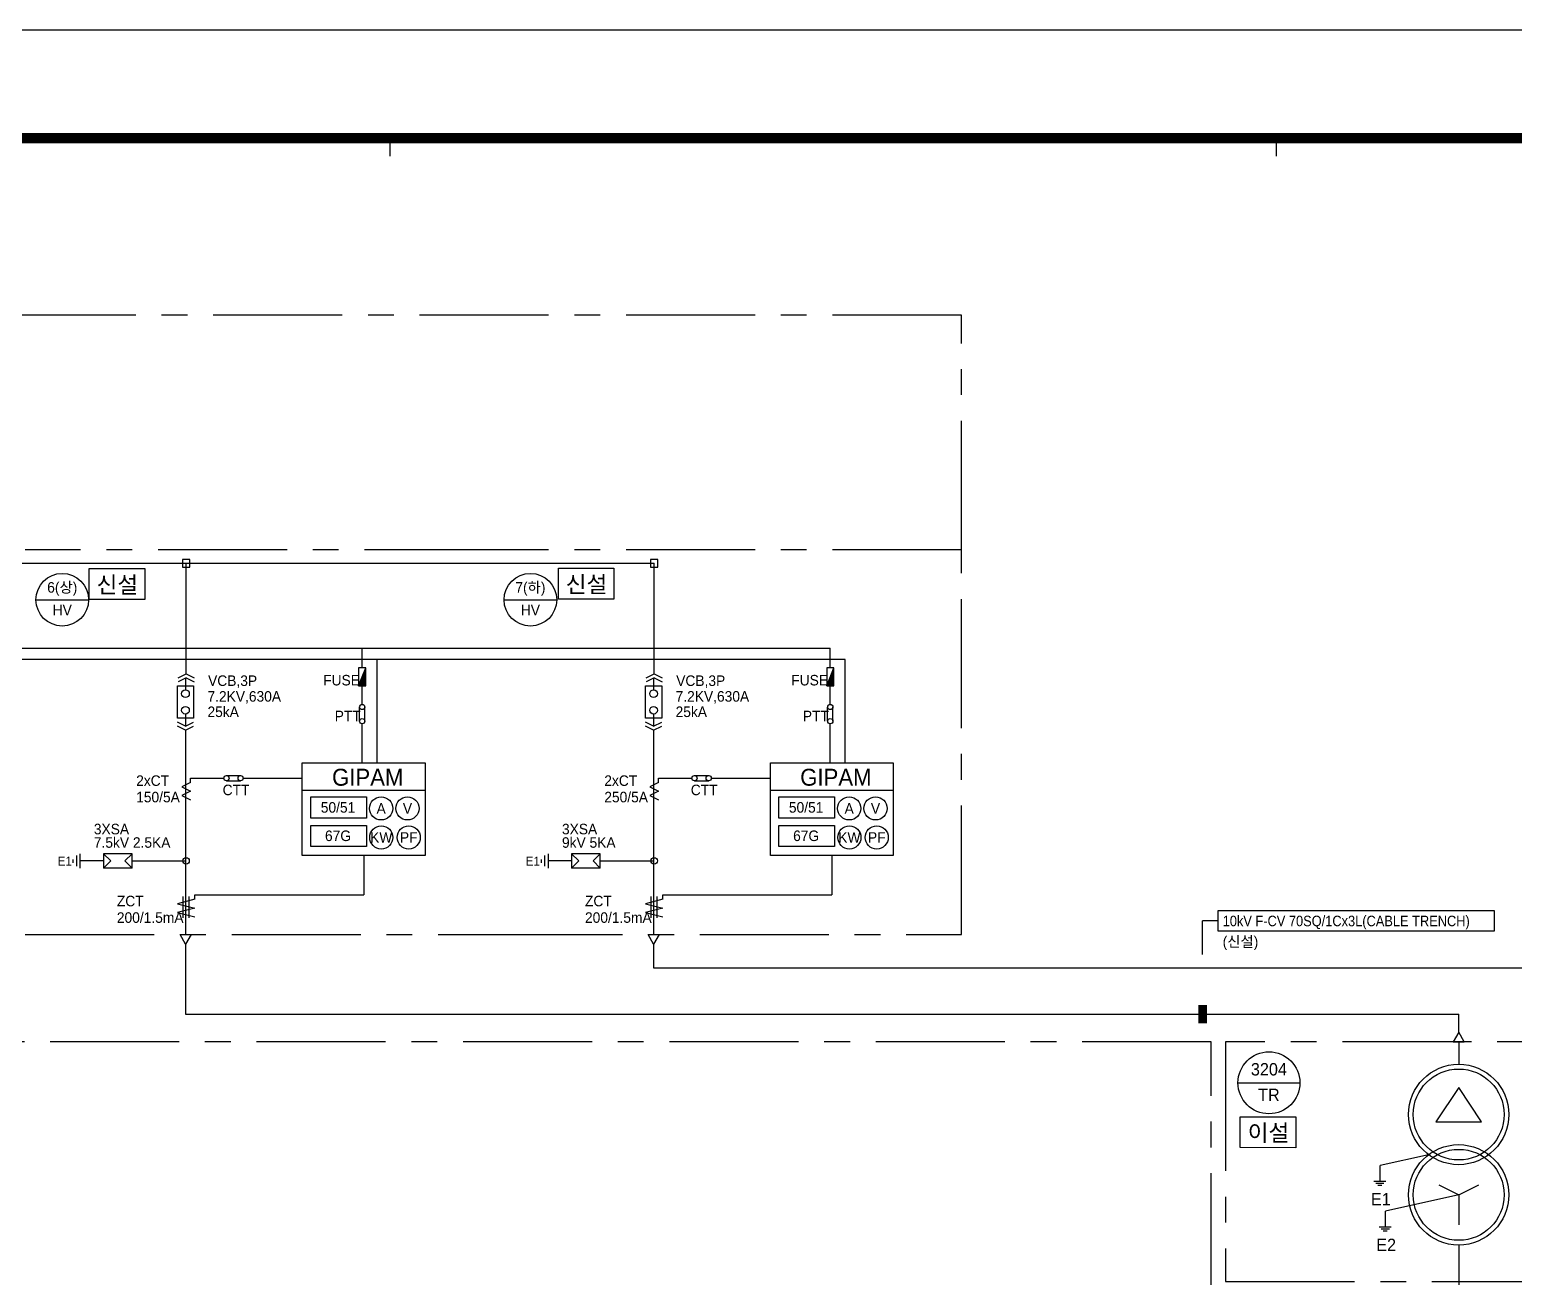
# Model space of a CAD drawing. Header units: millimetres. Extents: x 0 to 252300, y -45585 to -15885.
# Drawn here: x 226260 to 240646, y -27966 to -15885 of the extents above; entities that cross this region are included whole.
import ezdxf
from ezdxf.enums import TextEntityAlignment as Align

# ---------------------------------------------------------------- set-up
doc = ezdxf.new("R2010")
doc.units = ezdxf.units.MM
doc.header["$LTSCALE"] = 1000
doc.linetypes.add('CEN', pattern=[62, 60, -1, 0, -1])
doc.linetypes.add('CENTER', pattern=[2, 1.25, -0.25, 0.25, -0.25])
for name, color, linetype in [('100', 4, 'Continuous'), ('11$0$TEXT', 3, 'Continuous'), ('11$1$SYM', 3, 'Continuous'), ('60', 2, 'Continuous'), ('ABC', 1, 'Continuous'), ('BUS', 6, 'Continuous'), ('LINE3', 1, 'CENTER'), ('sing', 2, 'Continuous'), ('SYM', 3, 'Continuous'), ('TEXT', 3, 'Continuous'), ('XR-SHEET-SHT', 5, 'Continuous'), ('XREF', 7, 'CEN')]:
    doc.layers.add(name, color=color, linetype=linetype)
doc.layers.add('XR-SHEET-TEMP', color=171, linetype='Continuous', plot=False)
doc.styles.add('돋움', font='')
doc.styles.get('돋움').set_extended_font_data('Dotum')

# ---------------------------------------------------------------- blocks, each defined once
blk = doc.blocks.new('XR-FORM-EE', base_point=(461, 408))
at = {"layer": 'XR-SHEET-SHT', "color": 5}
blk.add_lwpolyline([(0, 118800), (168200, 118800), (168200, 0), (0, 0)], close=True, dxfattribs=at)
at = {"layer": 'XR-SHEET-SHT', "color": 5, "const_width": 400}
blk.add_lwpolyline([(9300, 114600), (163900, 114600), (163900, 4200), (9300, 4200)], close=True, dxfattribs=at)
at = {"layer": 'XR-SHEET-TEMP'}
for p, q in [((78000, 114600), (78000, 113900)), ((112350, 114600), (112350, 113900))]:
    blk.add_line(p, q, dxfattribs=at)

msp = doc.modelspace()

# ---------------------------------------------------------------- linework, layer by layer
at = {"layer": '100', "color": 3}
for centre, radius in [((240107, -26390), 486), ((240107, -26390), 440), ((240107, -27168), 486), ((240107, -27168), 440)]:
    msp.add_circle(centre, radius, dxfattribs=at)
at = {"layer": '11$0$TEXT', "color": 6}
msp.add_lwpolyline([(237775, -24414), (240451, -24414), (240451, -24614), (237775, -24614)], close=True, dxfattribs=at)
at = {"layer": '11$1$SYM', "color": 6}
msp.add_line((237775, -24514), (237625, -24514), dxfattribs=at)
msp.add_lwpolyline([(237625, -24841), (237625, -24514)], dxfattribs=at)
msp.add_lwpolyline([(237625, -25508, 84.2, 84.2, 0), (237625, -25328, 0, 0, 0), (237625, -25080, 0, 0, 0)], format="xyseb", dxfattribs=at)
at = {"layer": '60', "color": 3}
for p, q in [((239913, -27071), (240107, -27168)), ((240107, -27168), (240301, -27071)), ((240107, -27168), (240107, -27460))]:
    msp.add_line(p, q, dxfattribs=at)
at = {"layer": 'BUS', "color": 3}
for p, q in [((240107, -25594), (240107, -25418)), ((240107, -25687), (240107, -25904)), ((240107, -26130), (239886, -26461)), ((240328, -26461), (240107, -26130)), ((239886, -26461), (240328, -26461)), ((240107, -27654), (240107, -28142))]:
    msp.add_line(p, q, dxfattribs=at)
at = {"layer": 'LINE3'}
for p, q in [((230754, -20922), (226218, -20922)), ((235289, -20922), (230754, -20922)), ((235289, -24648), (235289, -20922)), ((226218, -24648), (230754, -24648)), ((230754, -24648), (235289, -24648))]:
    msp.add_line(p, q, dxfattribs=at)
for points in [[(235289, -20922), (235289, -18650), (213167, -18650), (213167, -20922)], [(237709, -28208), (237709, -25687), (221683, -25687), (221683, -28208)]]:
    msp.add_lwpolyline(points, dxfattribs=at)
msp.add_lwpolyline([(237848, -28008), (242230, -28008), (242230, -25687), (237848, -25687)], close=True, dxfattribs=at)
at = {"layer": 'sing', "color": 3}
msp.add_lwpolyline([(240107, -25594), (240053, -25687), (240161, -25687)], close=True, dxfattribs=at)
at = {"layer": 'SYM'}
for p, q in [((214724, -21052), (232312, -21052)), ((227776, -22122), (227776, -21052)), ((232312, -22122), (232312, -21052)), ((224946, -21873), (229482, -21873)), ((229626, -21983), (225090, -21983)), ((229482, -22066), (229482, -21873)), ((229482, -21873), (234018, -21873)), ((229626, -22986), (229626, -21983)), ((234161, -21983), (229626, -21983)), ((234018, -22066), (234018, -21873)), ((234161, -22986), (234161, -21983)), ((227698, -22161), (227776, -22122)), ((227776, -22122), (227854, -22161)), ((229447, -22240), (229517, -22066)), ((229517, -22066), (229447, -22066)), ((229447, -22066), (229447, -22240)), ((229461, -22206), (229517, -22150)), ((229465, -22195), (229517, -22143)), ((229469, -22185), (229517, -22137)), ((229473, -22175), (229517, -22131)), ((229477, -22164), (229517, -22125)), ((229482, -22154), (229517, -22119)), ((229486, -22144), (229517, -22113)), ((229490, -22134), (229517, -22106)), ((229494, -22123), (229517, -22100)), ((229498, -22113), (229517, -22094)), ((229502, -22103), (229517, -22088)), ((229506, -22092), (229517, -22082)), ((229510, -22082), (229517, -22076)), ((229514, -22072), (229517, -22069)), ((229517, -22240), (229517, -22066)), ((232234, -22161), (232312, -22122)), ((232312, -22122), (232390, -22161)), ((233983, -22240), (234053, -22066)), ((234053, -22066), (233983, -22066)), ((233983, -22066), (233983, -22240)), ((233997, -22206), (234053, -22150)), ((234001, -22195), (234053, -22143)), ((234005, -22185), (234053, -22137)), ((234009, -22175), (234053, -22131)), ((234013, -22164), (234053, -22125)), ((234017, -22154), (234053, -22119)), ((234021, -22144), (234053, -22113)), ((234025, -22134), (234053, -22106)), ((234029, -22123), (234053, -22100)), ((234034, -22113), (234053, -22094)), ((234038, -22103), (234053, -22088)), ((234042, -22092), (234053, -22082)), ((234046, -22082), (234053, -22076)), ((234050, -22072), (234053, -22069)), ((234053, -22240), (234053, -22066)), ((227692, -22551), (227692, -22239)), ((227692, -22239), (227848, -22239)), ((227776, -22161), (227698, -22200)), ((227770, -22161), (227770, -22278)), ((227776, -22161), (227854, -22200)), ((227848, -22239), (227848, -22551)), ((229447, -22240), (229517, -22240)), ((229449, -22236), (229517, -22168)), ((229451, -22240), (229517, -22174)), ((229453, -22226), (229517, -22162)), ((229457, -22216), (229517, -22156)), ((229457, -22240), (229517, -22180)), ((229463, -22240), (229517, -22187)), ((229470, -22240), (229517, -22193)), ((229476, -22240), (229517, -22199)), ((229482, -22240), (229517, -22205)), ((229482, -22418), (229482, -22240)), ((229482, -22418), (229482, -22240)), ((229488, -22240), (229517, -22211)), ((229494, -22240), (229517, -22218)), ((229500, -22240), (229517, -22224)), ((229507, -22240), (229517, -22230)), ((229513, -22240), (229517, -22236)), ((232228, -22551), (232228, -22239)), ((232228, -22239), (232384, -22239)), ((232312, -22161), (232234, -22200)), ((232306, -22161), (232306, -22278)), ((232312, -22161), (232390, -22200)), ((232384, -22239), (232384, -22551)), ((233983, -22240), (234053, -22240)), ((233984, -22236), (234053, -22168)), ((233987, -22240), (234053, -22174)), ((233988, -22226), (234053, -22162)), ((233992, -22216), (234053, -22156)), ((233993, -22240), (234053, -22180)), ((233999, -22240), (234053, -22187)), ((234005, -22240), (234053, -22193)), ((234011, -22240), (234053, -22199)), ((234017, -22240), (234053, -22205)), ((234018, -22418), (234018, -22240)), ((234018, -22418), (234018, -22240)), ((234024, -22240), (234053, -22211)), ((234030, -22240), (234053, -22218)), ((234036, -22240), (234053, -22224)), ((234042, -22240), (234053, -22230)), ((234048, -22240), (234053, -22236)), ((227848, -22551), (227692, -22551)), ((227770, -22512), (227770, -22629)), ((229457, -22581), (229457, -22444)), ((229507, -22581), (229507, -22444)), ((232384, -22551), (232228, -22551)), ((232306, -22512), (232306, -22629)), ((233992, -22581), (233992, -22444)), ((234043, -22581), (234043, -22444)), ((227770, -22629), (227692, -22590)), ((227770, -22668), (227692, -22629)), ((227770, -22629), (227848, -22590)), ((227770, -22668), (227848, -22629)), ((227770, -22668), (227770, -24648)), ((229482, -22986), (229482, -22607)), ((232306, -22629), (232228, -22590)), ((232306, -22668), (232228, -22629)), ((232306, -22629), (232384, -22590)), ((232306, -22668), (232384, -22629)), ((232306, -22668), (232306, -24648)), ((234018, -22986), (234018, -22607)), ((227819, -23133), (227945, -23133)), ((227819, -23175), (227819, -23133)), ((227945, -23133), (228142, -23133)), ((228167, -23107), (228304, -23107)), ((228167, -23158), (228304, -23158)), ((228330, -23133), (228902, -23133)), ((232354, -23133), (232481, -23133)), ((232354, -23175), (232354, -23133)), ((232481, -23133), (232677, -23133)), ((232702, -23107), (232840, -23107)), ((232702, -23158), (232840, -23158)), ((232865, -23133), (233438, -23133)), ((227819, -23175), (227734, -23217)), ((227734, -23217), (227819, -23259)), ((227819, -23259), (227734, -23302)), ((227734, -23302), (227819, -23344)), ((228902, -23250), (230092, -23250)), ((232354, -23175), (232270, -23217)), ((232270, -23217), (232354, -23259)), ((232354, -23259), (232270, -23302)), ((232270, -23302), (232354, -23344)), ((233438, -23250), (234628, -23250)), ((226751, -24003), (226751, -23865)), ((227253, -23865), (226975, -23865)), ((227045, -23934), (226975, -23865)), ((226975, -23865), (226975, -24003)), ((227183, -23934), (227253, -23865)), ((227253, -24003), (227253, -23865)), ((231287, -24003), (231287, -23865)), ((231788, -23865), (231511, -23865)), ((231580, -23934), (231511, -23865)), ((231511, -23865), (231511, -24003)), ((231719, -23934), (231788, -23865)), ((231788, -24003), (231788, -23865)), ((226682, -23953), (226682, -23919)), ((226717, -23986), (226717, -23882)), ((226975, -23934), (226751, -23934)), ((226975, -24003), (227045, -23934)), ((227253, -24003), (226975, -24003)), ((227253, -24003), (227183, -23934)), ((227253, -23934), (227776, -23934)), ((229497, -23881), (229497, -24264)), ((231218, -23953), (231218, -23919)), ((231252, -23986), (231252, -23882)), ((231511, -23934), (231287, -23934)), ((231511, -24003), (231580, -23934)), ((231788, -24003), (231511, -24003)), ((231788, -24003), (231719, -23934)), ((231788, -23934), (232312, -23934)), ((234033, -23881), (234033, -24264)), ((227859, -24306), (227693, -24349)), ((227747, -24485), (227747, -24278)), ((227805, -24485), (227805, -24278)), ((227859, -24264), (227945, -24264)), ((227859, -24306), (227859, -24264)), ((227945, -24264), (229497, -24264)), ((232395, -24306), (232228, -24349)), ((232283, -24485), (232283, -24278)), ((232340, -24485), (232340, -24278)), ((232395, -24264), (232481, -24264)), ((232395, -24306), (232395, -24264)), ((232481, -24264), (234033, -24264)), ((227693, -24349), (227859, -24391)), ((227859, -24391), (227693, -24433)), ((227693, -24433), (227859, -24476)), ((232228, -24349), (232395, -24391)), ((232395, -24391), (232228, -24433)), ((232228, -24433), (232395, -24476)), ((227770, -24741), (227770, -25418)), ((232306, -24741), (232306, -24971)), ((227770, -25418), (240107, -25418))]:
    msp.add_line(p, q, dxfattribs=at)
at = {"layer": 'SYM', "color": 6}
for p, q in [((226321, -21405), (226831, -21405)), ((230857, -21405), (231366, -21405)), ((237968, -26083), (238568, -26083))]:
    msp.add_line(p, q, dxfattribs=at)
at = {"layer": 'SYM', "color": 3}
msp.add_line((232306, -24971), (244528, -24971), dxfattribs=at)
at = {"layer": 'SYM'}
for points in [[(226838, -21103), (227376, -21103), (227376, -21403), (226838, -21402), (226838, -21103)], [(231384, -21099), (231922, -21099), (231922, -21399), (231384, -21398), (231384, -21099)], [(237991, -26412), (238530, -26412), (238530, -26712), (237991, -26711), (237991, -26412)]]:
    msp.add_lwpolyline(points, dxfattribs=at)
for points in [[(227740, -21015), (227740, -21088), (227812, -21088), (227812, -21015)], [(232275, -21015), (232275, -21088), (232348, -21088), (232348, -21015)], [(228902, -22986), (230092, -22986), (230092, -23881), (228902, -23881)], [(233438, -22986), (234628, -22986), (234628, -23881), (233438, -23881)], [(227770, -24741), (227717, -24648), (227824, -24648)], [(232306, -24741), (232252, -24648), (232359, -24648)]]:
    msp.add_lwpolyline(points, close=True, dxfattribs=at)
at = {"layer": 'SYM', "color": 6}
for points in [[(228983, -23315), (229525, -23315), (229525, -23521), (228983, -23521)], [(233519, -23315), (234060, -23315), (234060, -23521), (233519, -23521)], [(228983, -23590), (229525, -23590), (229525, -23796), (228983, -23796)], [(233519, -23590), (234060, -23590), (234060, -23796), (233519, -23796)]]:
    msp.add_lwpolyline(points, close=True, dxfattribs=at)
for centre, radius in [((226576, -21405), 255), ((231112, -21405), 255), ((229666, -23426), 112), ((229921, -23426), 112), ((234201, -23426), 112), ((234456, -23426), 112), ((229667, -23707), 112), ((229933, -23707), 112), ((234203, -23707), 112), ((234468, -23707), 112), ((238268, -26083), 300)]:
    msp.add_circle(centre, radius, dxfattribs=at)
at = {"layer": 'SYM'}
for centre, radius in [((227770, -22315), 37.2), ((232306, -22315), 37.2), ((227770, -22475), 37.2), ((229482, -22444), 25.2), ((232306, -22475), 37.2), ((234018, -22444), 25.2), ((229482, -22581), 25.2), ((234018, -22581), 25.2), ((228167, -23133), 25.2), ((228304, -23133), 25.2), ((232702, -23133), 25.2), ((232840, -23133), 25.2), ((227776, -23934), 31), ((232312, -23934), 31)]:
    msp.add_circle(centre, radius, dxfattribs=at)
at = {"layer": 'TEXT', "color": 6}
for p, q in [((239344, -26884), (239344, -27039)), ((239815, -26779), (239345, -26884)), ((239402, -27039), (239285, -27039)), ((239382, -27059), (239305, -27059)), ((239363, -27078), (239324, -27078)), ((240107, -27168), (239398, -27326)), ((239396, -27326), (239396, -27481)), ((239454, -27481), (239337, -27481)), ((239435, -27501), (239357, -27501)), ((239415, -27520), (239376, -27520))]:
    msp.add_line(p, q, dxfattribs=at)

# ---------------------------------------------------------------- block references
at = {"layer": 'XREF', "xscale": 0.25, "yscale": 0.25, "zscale": 0.25}
msp.add_blockref('XR-FORM-EE', (210365, -45483), dxfattribs=at)

# ---------------------------------------------------------------- texts
at = {"layer": '60', "color": 3, "style": '돋움'}
for s, p in [('E1', (239257, -27270)), ('E2', (239309, -27712))]:
    msp.add_text(s, height=119.2, dxfattribs=at).set_placement(p)
at = {"layer": 'ABC', "color": 3, "style": '돋움'}
for s, p in [('3204', (238268, -25952)), ('TR', (238268, -26200))]:
    msp.add_text(s, height=120, dxfattribs=at).set_placement(p, align=Align.MIDDLE)
at = {"layer": 'SYM', "style": '돋움'}
for s, height, p in [('6(상)', 102.1, (226576, -21294)), ('신설', 160.6, (227110, -21257)), ('7(하)', 102.1, (231112, -21294)), ('신설', 160.6, (231656, -21253)), ('HV', 102.1, (226576, -21505)), ('HV', 102.1, (231112, -21505)), ('A', 102, (229666, -23426)), ('V', 102, (229921, -23426)), ('A', 102, (234201, -23426)), ('V', 102, (234456, -23426)), ('KW', 102.1, (229667, -23707)), ('PF', 102.1, (229933, -23707)), ('KW', 102.1, (234203, -23707)), ('PF', 102.1, (234468, -23707)), ('E1', 86.5, (226600, -23936)), ('E1', 86.5, (231136, -23936)), ('이설', 160.6, (238264, -26566))]:
    msp.add_text(s, height=height, dxfattribs=at).set_placement(p, align=Align.MIDDLE)
for s, height, p in [('VCB,3P', 102.1, (227989, -22240)), ('FUSE', 102.1, (229104, -22235)), ('VCB,3P', 102.1, (232525, -22240)), ('FUSE', 102.1, (233640, -22235)), ('7.2KV,630A', 102.1, (227983, -22392)), ('7.2KV,630A', 102.1, (232519, -22392)), ('25kA', 102.1, (227983, -22541)), ('25kA', 102.1, (232519, -22541)), ('PTT', 102.1, (229216, -22582)), ('PTT', 102.1, (233752, -22582)), ('2xCT', 102.1, (227292, -23208)), ('2xCT', 102.1, (231828, -23208)), ('150/5A', 102.1, (227292, -23367)), ('CTT', 102.1, (228130, -23298)), ('250/5A', 102.1, (231828, -23367)), ('CTT', 102.1, (232666, -23298)), ('3XSA', 102.1, (226882, -23677)), ('3XSA', 102.1, (231418, -23677)), ('7.5kV 2.5KA', 102.06, (226882, -23807)), ('9kV 5KA', 102.1, (231418, -23807)), ('ZCT', 102.1, (227105, -24374)), ('ZCT', 102.1, (231641, -24374)), ('200/1.5mA', 102.1, (227105, -24534)), ('200/1.5mA', 102.1, (231641, -24534)), ('(신설)', 102.1, (237820, -24767))]:
    msp.add_text(s, height=height, dxfattribs=at).set_placement(p)
for s, height, p in [('GIPAM', 164, (229536, -23206)), ('GIPAM', 164, (234072, -23206)), ('50/51', 102.1, (229248, -23467)), ('50/51', 102.1, (233784, -23467)), ('67G', 102.1, (229248, -23742)), ('67G', 102.1, (233784, -23742))]:
    msp.add_text(s, height=height, dxfattribs=at).set_placement(p, align=Align.CENTER)
at = {"layer": 'SYM', "style": '돋움', "width": 0.93}
msp.add_text('10kV F-CV 70SQ/1Cx3L(CABLE TRENCH)', height=102.06, dxfattribs=at).set_placement((237820, -24567))

doc.saveas('drawing.dxf')
